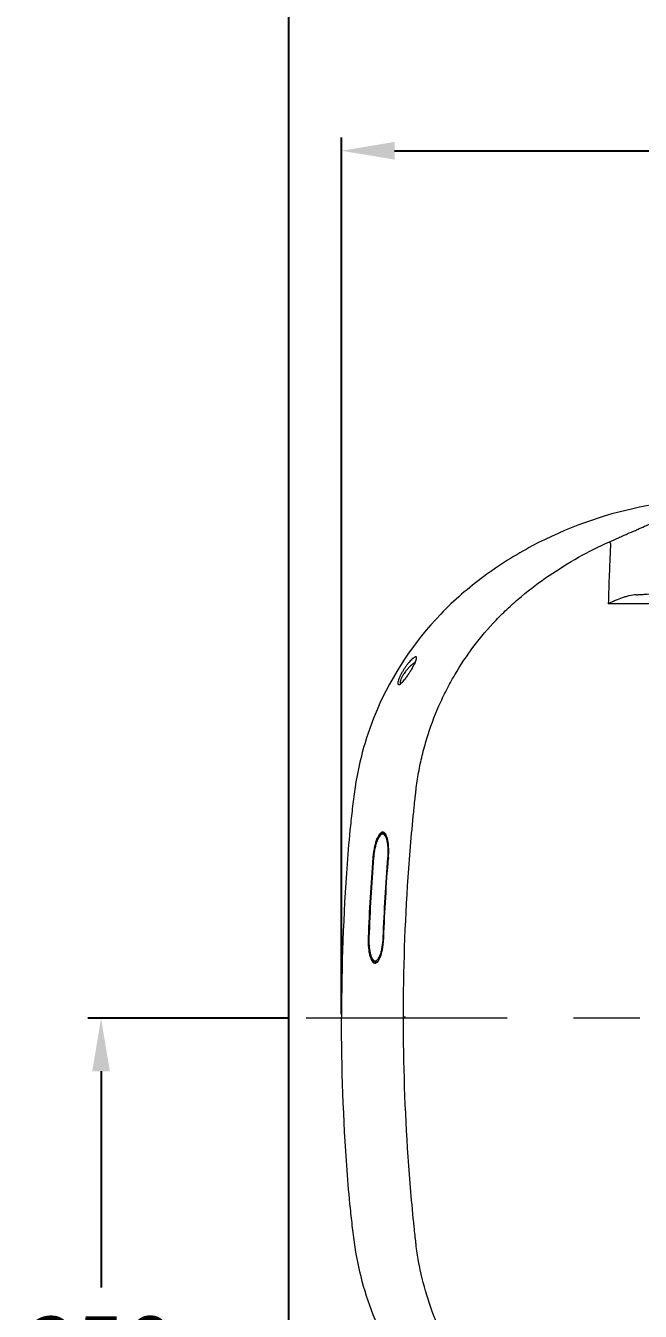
# Model space of a CAD drawing. Extents: x 1268 to 7307, y -579 to 1973.
# Drawn here: x 4573.2 to 4804.8, y 1082.1 to 1566.4 of the extents above; entities that cross this region are included whole.
import ezdxf

# ---------------------------------------------------------------- set-up
doc = ezdxf.new("R2010")
doc.units = 0
doc.header["$LTSCALE"] = 20
doc.header["$MEASUREMENT"] = 0
doc.linetypes.add('CENTER', pattern=[2, 1.25, -0.25, 0.25, -0.25])
doc.layers.get('0').update_dxf_attribs({"linetype": 'CONTINUOUS'})
doc.layers.get('DEFPOINTS').update_dxf_attribs({"linetype": 'CONTINUOUS'})
doc.layers.add('1', color=7, linetype='CONTINUOUS')
doc.layers.add('6', color=6, linetype='CONTINUOUS')
doc.styles.get("Standard").update_dxf_attribs({"font": 'NanumGothic.ttf'})
doc.dimstyles.get("Standard").update_dxf_attribs({"dimtxt": 2.7, "dimasz": 2.5, "dimexe": 1.5, "dimexo": 1.5, "dimgap": 1.5, "dimtad": 1, "dimdec": 0, "dimlfac": 10, "dimzin": 0, "dimdsep": 46, "dimtxsty": 'Standard', "dimcen": 0, "dimclrt": 2, "dimadec": 0, "dimazin": 0, "dimtfac": 1, "dimtdec": 0, "dimtmove": 0, "dimatfit": 3, "dimfxl": 0, "dimtolj": 1, "dimtzin": 0, "dimarcsym": 0})

# ---------------------------------------------------------------- blocks, each defined once
blk = doc.blocks.new('*D14')
at = {"color": 3, "lineweight": -2}
for p, q in [((4672.69, 1192.47), (4596.62, 1192.47)), ((4601.62, 1172.47), (4601.62, 1091.08)), ((4601.62, 962.47), (4601.62, 1043.86)), ((4658.85, 942.47), (4596.62, 942.47))]:
    blk.add_line(p, q, dxfattribs=at)
at = {"color": 3}
for points in [[(4598.29, 1172.47), (4604.95, 1172.47), (4601.62, 1192.47)], [(4598.29, 962.47), (4604.95, 962.47), (4601.62, 942.47)]]:
    blk.add_solid(points, dxfattribs=at)
at = {"layer": 'DEFPOINTS', "color": 0}
for p in [(4674.19, 1192.47), (4601.62, 942.47), (4660.35, 942.47)]:
    blk.add_point(p, dxfattribs=at)
at = {"color": 2, "insert": (4601.62, 1067.47), "char_height": 25, "attachment_point": 5}
blk.add_mtext('\\A1;250', dxfattribs=at)
blk = doc.blocks.new('*D15')
at = {"color": 3, "lineweight": -2}
for p, q in [((4692.23, 1193.97), (4692.23, 1524.3)), ((5351.09, 1194.43), (5351.09, 1524.3)), ((4712.23, 1519.3), (5331.09, 1519.3))]:
    blk.add_line(p, q, dxfattribs=at)
at = {"color": 3}
for points in [[(4712.23, 1522.63), (4712.23, 1515.97), (4692.23, 1519.3)], [(5331.09, 1522.63), (5331.09, 1515.97), (5351.09, 1519.3)]]:
    blk.add_solid(points, dxfattribs=at)
at = {"layer": 'DEFPOINTS', "color": 0}
for p in [(5351.09, 1519.3), (4692.23, 1192.47), (5351.09, 1192.93)]:
    blk.add_point(p, dxfattribs=at)
at = {"color": 2, "insert": (5021.66, 1542.91), "char_height": 25, "attachment_point": 5}
blk.add_mtext('\\A1;660', dxfattribs=at)
blk = doc.blocks.new('A$C2ADB0934')
at = {"color": 7, "linetype": 'Continuous', "lineweight": 15}
blk.add_line((25.1, 259.55, 0), (25.36, 259.55, 0), dxfattribs=at)
at = {"color": 7, "linetype": 'Continuous', "lineweight": 15, "elevation": 0, "flags": 128}
for points in [[(30.79, 259.58), (30.82, 259.58), (30.86, 259.58), (30.91, 259.57), (30.97, 259.57), (31.04, 259.56), (31.11, 259.56), (31.19, 259.55), (31.27, 259.55)], [(29.17, 229.56), (29.14, 229.56), (29.09, 229.56), (29.05, 229.56), (29.02, 229.56)]]:
    blk.add_lwpolyline(points, dxfattribs=at)
at = {"color": 7, "linetype": 'Continuous', "lineweight": 15}
blk.add_arc((110.98, 376.42, 0), 3.99, 22.5295, 33.5726, dxfattribs=at)
at = {"color": 7, "linetype": 'Continuous', "lineweight": 0}
blk.add_ellipse((43.1, 199.69, 0), major_axis=(-29.82, 0), ratio=0.988764, start_param=6.287706, end_param=6.303435, dxfattribs=at)
at = {"color": 7, "linetype": 'Continuous', "lineweight": 15}
for points, knots in [([(167.45, 395.97, 0), (164, 395.75, 0), (157.13, 395.27, 0), (146.76, 394.54, 0), (136.19, 393.52, 0), (115.06, 389.97, 0), (90.99, 381.31, 0), (66.7, 365.99, 0), (44.71, 347.15, 0), (32.32, 328.45, 0), (26.68, 315.28, 0)], [0, 0, 0, 0, 0.0625, 0.125, 0.1875, 0.25, 0.5, 0.625, 0.75, 1, 1, 1, 1]), ([(114.31, 378.62, 0), (115.45, 379.13, 0), (116.57, 379.63, 0), (118.24, 380.37, 0), (118.79, 380.61, 0), (119.89, 381.1, 0), (120.43, 381.33, 0), (122.02, 382.03, 0), (123.04, 382.48, 0), (124.52, 383.13, 0), (125.01, 383.34, 0), (125.96, 383.75, 0), (126.42, 383.95, 0), (127.77, 384.55, 0), (128.61, 384.91, 0), (129.77, 385.44, 0), (130.15, 385.6, 0), (130.86, 385.93, 0), (131.2, 386.09, 0), (132.15, 386.54, 0), (132.71, 386.82, 0), (133.64, 387.32, 0), (134.02, 387.55, 0), (134.3, 387.76, 0)], [0, 0, 0, 0, 0.125, 0.125, 0.1875, 0.1875, 0.25, 0.25, 0.375, 0.375, 0.4375, 0.4375, 0.5, 0.5, 0.625, 0.625, 0.6875, 0.6875, 0.75, 0.75, 0.875, 0.875, 1, 1, 1, 1]), ([(36.63, 199.55, 0), (36.63, 217.14, 0), (37.23, 234.71, 0), (39.03, 261.04, 0), (39.78, 269.8, 0), (40.79, 279.65, 0), (40.9, 280.74, 0), (41.08, 282.38, 0), (41.14, 282.93, 0), (41.26, 284.02, 0), (41.32, 284.57, 0), (41.65, 287.3, 0), (41.97, 289.48, 0), (42.75, 293.8, 0), (43.21, 295.96, 0), (44.24, 300.23, 0), (44.82, 302.35, 0), (46.74, 308.66, 0), (48.27, 312.77, 0), (50.91, 318.79, 0), (51.85, 320.78, 0), (53.84, 324.68, 0), (54.89, 326.59, 0), (58.19, 332.21, 0), (60.58, 335.8, 0), (65.77, 342.68, 0), (68.57, 345.97, 0), (73.06, 350.68, 0), (74.61, 352.21, 0), (77.01, 354.45, 0), (77.83, 355.18, 0), (79.48, 356.63, 0), (80.31, 357.34, 0), (84.51, 360.83, 0), (87.99, 363.45, 0), (95.14, 368.35, 0), (98.82, 370.64, 0), (106.4, 374.88, 0), (110.3, 376.84, 0), (114.31, 378.62, 0)], [0, 0, 0, 0, 0.25, 0.25, 0.375, 0.375, 0.390625, 0.390625, 0.398438, 0.398438, 0.40625, 0.40625, 0.4375, 0.4375, 0.46875, 0.46875, 0.5, 0.5, 0.5625, 0.5625, 0.59375, 0.59375, 0.625, 0.625, 0.6875, 0.6875, 0.75, 0.75, 0.78125, 0.78125, 0.796875, 0.796875, 0.8125, 0.8125, 0.875, 0.875, 0.9375, 0.9375, 1, 1, 1, 1]), ([(114.67, 377.95, 0), (114.58, 376.07, 0), (114.5, 374.18, 0), (114.35, 370.41, 0), (114.27, 368.52, 0), (114.05, 362.85, 0), (113.92, 359.06, 0), (113.8, 355.26, 0)], [0, 0, 0, 0, 0.25, 0.25, 0.5, 0.5, 1, 1, 1, 1]), ([(124.33, 358.65, 0), (123.48, 358.62, 0), (122.62, 358.47, 0), (121.32, 358.16, 0), (120.88, 358.03, 0), (120.01, 357.77, 0), (119.56, 357.62, 0), (118.24, 357.15, 0), (117.35, 356.8, 0), (116.03, 356.25, 0), (115.58, 356.05, 0), (114.92, 355.76, 0), (114.69, 355.66, 0), (114.25, 355.46, 0), (114.03, 355.36, 0), (113.8, 355.26, 0)], [0, 0, 0, 0, 0.25, 0.25, 0.375, 0.375, 0.5, 0.5, 0.75, 0.75, 0.875, 0.875, 0.9375, 0.9375, 1, 1, 1, 1]), ([(124.33, 358.65, 0), (124.94, 358.68, 0), (125.54, 358.71, 0), (126.69, 358.77, 0), (127.23, 358.8, 0), (128.8, 358.91, 0), (129.74, 358.98, 0), (131.42, 359.15, 0), (132.13, 359.23, 0), (133.01, 359.37, 0), (133.28, 359.41, 0), (133.73, 359.51, 0), (133.93, 359.55, 0), (134.09, 359.6, 0)], [0, 0, 0, 0, 0.125, 0.125, 0.25, 0.25, 0.5, 0.5, 0.75, 0.75, 0.875, 0.875, 1, 1, 1, 1]), ([(208.34, 355.23, 0), (200.47, 355.23, 0), (192.6, 355.23, 0), (180.79, 355.23, 0), (176.86, 355.23, 0), (168.98, 355.23, 0), (165.04, 355.23, 0), (153.23, 355.23, 0), (145.35, 355.24, 0), (133.52, 355.24, 0), (129.58, 355.24, 0), (121.69, 355.25, 0), (117.75, 355.25, 0), (113.8, 355.26, 0)], [0, 0, 0, 0, 0.25, 0.25, 0.375, 0.375, 0.5, 0.5, 0.75, 0.75, 0.875, 0.875, 1, 1, 1, 1]), ([(36.98, 330.83, 0), (37.18, 331.15, 0), (37.4, 331.45, 0), (37.83, 332.04, 0), (38.04, 332.32, 0), (38.47, 332.86, 0), (38.69, 333.11, 0), (39.11, 333.59, 0), (39.32, 333.82, 0), (39.73, 334.23, 0), (39.93, 334.41, 0), (40.21, 334.65, 0), (40.3, 334.72, 0), (40.47, 334.86, 0), (40.56, 334.92, 0), (40.81, 335.08, 0), (40.96, 335.16, 0), (41.15, 335.23, 0), (41.21, 335.24, 0), (41.32, 335.25, 0), (41.36, 335.24, 0), (41.44, 335.21, 0), (41.48, 335.18, 0), (41.53, 335.11, 0), (41.55, 335.06, 0), (41.59, 334.89, 0), (41.58, 334.74, 0), (41.53, 334.46, 0), (41.51, 334.35, 0), (41.44, 334.13, 0), (41.41, 334.01, 0), (41.28, 333.64, 0), (41.16, 333.37, 0), (40.9, 332.79, 0), (40.76, 332.49, 0), (40.44, 331.86, 0), (40.27, 331.54, 0), (39.9, 330.89, 0), (39.71, 330.56, 0), (39.32, 329.92, 0), (39.13, 329.6, 0), (38.72, 328.96, 0), (38.51, 328.65, 0), (38.11, 328.05, 0), (37.9, 327.76, 0), (37.49, 327.2, 0), (37.29, 326.93, 0), (36.89, 326.43, 0), (36.7, 326.2, 0), (36.32, 325.78, 0), (36.14, 325.58, 0), (35.79, 325.25, 0), (35.63, 325.12, 0), (35.41, 324.96, 0), (35.33, 324.91, 0), (35.19, 324.83, 0), (35.13, 324.8, 0), (34.94, 324.74, 0), (34.84, 324.74, 0), (34.71, 324.79, 0), (34.68, 324.82, 0), (34.62, 324.9, 0), (34.59, 324.94, 0), (34.56, 325.06, 0), (34.54, 325.13, 0), (34.53, 325.28, 0), (34.53, 325.37, 0), (34.55, 325.66, 0), (34.59, 325.89, 0), (34.73, 326.4, 0), (34.82, 326.68, 0), (34.98, 327.12, 0), (35.05, 327.28, 0), (35.18, 327.59, 0), (35.25, 327.75, 0), (35.47, 328.23, 0), (35.63, 328.56, 0), (35.98, 329.22, 0), (36.17, 329.54, 0), (36.56, 330.19, 0), (36.77, 330.52, 0), (36.98, 330.83, 0)], [0, 0, 0, 0, 0.03125, 0.03125, 0.0625, 0.0625, 0.09375, 0.09375, 0.125, 0.125, 0.15625, 0.15625, 0.171875, 0.171875, 0.1875, 0.1875, 0.21875, 0.21875, 0.234375, 0.234375, 0.25, 0.25, 0.265625, 0.265625, 0.28125, 0.28125, 0.3125, 0.3125, 0.328125, 0.328125, 0.34375, 0.34375, 0.375, 0.375, 0.40625, 0.40625, 0.4375, 0.4375, 0.46875, 0.46875, 0.5, 0.5, 0.53125, 0.53125, 0.5625, 0.5625, 0.59375, 0.59375, 0.625, 0.625, 0.65625, 0.65625, 0.6875, 0.6875, 0.703125, 0.703125, 0.71875, 0.71875, 0.75, 0.75, 0.765625, 0.765625, 0.78125, 0.78125, 0.796875, 0.796875, 0.8125, 0.8125, 0.84375, 0.84375, 0.875, 0.875, 0.890625, 0.890625, 0.90625, 0.90625, 0.9375, 0.9375, 0.96875, 0.96875, 1, 1, 1, 1]), ([(41.38, 334.28, 0), (41.38, 334.28, 0), (41.38, 334.27, 0), (41.35, 334.05, 0), (41.2, 333.59, 0), (40.91, 332.89, 0), (40.48, 331.99, 0), (39.9, 330.93, 0), (39.4, 330.09, 0), (39.11, 329.63, 0), (39.05, 329.54, 0)], [0, 0, 0, 0, 0.050554, 0.142994, 0.269334, 0.412648, 0.57691, 0.758703, 0.9546, 1, 1, 1, 1]), ([(37.78, 330.17, 0), (37.65, 330.01, 0), (37.19, 329.43, 0), (36.49, 328.45, 0), (35.84, 327.31, 0), (35.44, 326.35, 0), (35.32, 325.63, 0), (35.45, 325.28, 0), (35.69, 325.32, 0), (35.76, 325.34, 0)], [0, 0, 0, 0, 0.08112, 0.278533, 0.447186, 0.600782, 0.755798, 0.92687, 1, 1, 1, 1]), ([(39.05, 329.54, 0), (38.85, 329.23, 0), (38.39, 328.51, 0), (37.66, 327.47, 0), (36.93, 326.53, 0), (36.32, 325.85, 0), (35.89, 325.45, 0), (35.62, 325.28, 0), (35.63, 325.28, 0), (35.63, 325.28, 0)], [0, 0, 0, 0, 0.144523, 0.336274, 0.526431, 0.686372, 0.829805, 0.943297, 1, 1, 1, 1]), ([(41.04, 333.22, 0), (40.7, 332.99, 0), (39.94, 332.47, 0), (38.77, 331.33, 0), (38.05, 330.48, 0), (37.78, 330.17, 0)], [0, 0, 0, 0, 0.340594, 0.760224, 1, 1, 1, 1]), ([(26.68, 315.28, 0), (24.73, 310.71, 0), (21.29, 301.11, 0), (18.67, 288.72, 0), (17.45, 278.93, 0), (16.38, 269.31, 0), (14.14, 242.89, 0), (13.33, 218.75, 0), (13.29, 199.55, 0)], [0, 0, 0, 0, 0.125, 0.25, 0.3125, 0.375, 0.5, 1, 1, 1, 1]), ([(30.99, 259.55, 0), (31.04, 260.2, 0), (31.07, 260.84, 0), (31.09, 261.8, 0), (31.09, 262.11, 0), (31.08, 262.73, 0), (31.07, 263.04, 0), (31.03, 263.94, 0), (30.98, 264.5, 0), (30.88, 265.31, 0), (30.85, 265.57, 0), (30.76, 266.06, 0), (30.72, 266.3, 0), (30.61, 266.74, 0), (30.56, 266.95, 0), (30.44, 267.35, 0), (30.38, 267.53, 0), (30.18, 268.05, 0), (30.03, 268.33, 0), (29.72, 268.79, 0), (29.54, 268.97, 0), (29.19, 269.2, 0), (29.01, 269.25, 0), (28.73, 269.24, 0), (28.63, 269.22, 0), (28.43, 269.15, 0), (28.34, 269.1, 0), (28.04, 268.91, 0), (27.85, 268.73, 0), (27.46, 268.25, 0), (27.26, 267.95, 0), (26.98, 267.44, 0), (26.89, 267.26, 0), (26.71, 266.87, 0), (26.62, 266.66, 0), (26.36, 265.99, 0), (26.2, 265.51, 0), (25.97, 264.72, 0), (25.9, 264.45, 0), (25.76, 263.89, 0), (25.7, 263.6, 0), (25.51, 262.72, 0), (25.4, 262.11, 0), (25.22, 260.85, 0), (25.15, 260.2, 0), (25.1, 259.55, 0)], [0, 0, 0, 0, 0.0625, 0.0625, 0.09375, 0.09375, 0.125, 0.125, 0.1875, 0.1875, 0.21875, 0.21875, 0.25, 0.25, 0.28125, 0.28125, 0.3125, 0.3125, 0.375, 0.375, 0.4375, 0.4375, 0.5, 0.5, 0.53125, 0.53125, 0.5625, 0.5625, 0.625, 0.625, 0.6875, 0.6875, 0.71875, 0.71875, 0.75, 0.75, 0.8125, 0.8125, 0.84375, 0.84375, 0.875, 0.875, 0.9375, 0.9375, 1, 1, 1, 1]), ([(29.26, 268.92, 0), (29.09, 268.9, 0), (28.71, 268.87, 0), (28.16, 268.48, 0), (27.61, 267.85, 0), (27.06, 266.91, 0), (26.55, 265.69, 0), (26.12, 264.27, 0), (25.76, 262.71, 0), (25.51, 261.06, 0), (25.37, 259.9, 0), (25.34, 259.33, 0), (25.34, 259.31, 0)], [0, 0, 0, 0, 0.076309, 0.175431, 0.287699, 0.411611, 0.533306, 0.652422, 0.76911, 0.883395, 0.996247, 1, 1, 1, 1]), ([(30.79, 259.58, 0), (30.84, 260.18, 0), (30.87, 260.79, 0), (30.89, 261.95, 0), (30.88, 262.52, 0), (30.83, 263.63, 0), (30.78, 264.15, 0), (30.69, 264.88, 0), (30.66, 265.11, 0), (30.58, 265.57, 0), (30.54, 265.79, 0), (30.4, 266.4, 0), (30.29, 266.76, 0), (30.05, 267.39, 0), (29.91, 267.66, 0), (29.62, 268.08, 0), (29.47, 268.24, 0), (29.22, 268.4, 0), (29.14, 268.43, 0), (28.97, 268.48, 0), (28.88, 268.49, 0), (28.62, 268.48, 0), (28.45, 268.42, 0), (28.18, 268.25, 0), (28.08, 268.18, 0), (27.9, 268.01, 0), (27.81, 267.91, 0), (27.55, 267.58, 0), (27.37, 267.31, 0), (27.02, 266.67, 0), (26.86, 266.31, 0), (26.62, 265.71, 0), (26.54, 265.49, 0), (26.39, 265.05, 0), (26.32, 264.81, 0), (26.11, 264.09, 0), (25.99, 263.58, 0), (25.81, 262.77, 0), (25.76, 262.49, 0), (25.66, 261.92, 0), (25.62, 261.64, 0), (25.49, 260.77, 0), (25.43, 260.18, 0), (25.38, 259.58, 0)], [0, 0, 0, 0, 0.0625, 0.0625, 0.125, 0.125, 0.1875, 0.1875, 0.21875, 0.21875, 0.25, 0.25, 0.3125, 0.3125, 0.375, 0.375, 0.4375, 0.4375, 0.46875, 0.46875, 0.5, 0.5, 0.5625, 0.5625, 0.59375, 0.59375, 0.625, 0.625, 0.6875, 0.6875, 0.75, 0.75, 0.78125, 0.78125, 0.8125, 0.8125, 0.875, 0.875, 0.90625, 0.90625, 0.9375, 0.9375, 1, 1, 1, 1]), ([(25.1, 259.55, 0), (24.7, 254.55, 0), (24.37, 249.55, 0), (23.78, 239.55, 0), (23.54, 234.55, 0), (23.35, 229.55, 0)], [0, 0, 0, 0, 0.5, 0.5, 1, 1, 1, 1]), ([(25.38, 259.58, 0), (24.99, 254.59, 0), (24.65, 249.59, 0), (24.07, 239.58, 0), (23.82, 234.57, 0), (23.63, 229.56, 0)], [0, 0, 0, 0, 0.5, 0.5, 1, 1, 1, 1]), ([(29.02, 229.56, 0), (29.22, 234.57, 0), (29.46, 239.58, 0), (30.05, 249.59, 0), (30.39, 254.59, 0), (30.79, 259.58, 0)], [0, 0, 0, 0, 0.5, 0.5, 1, 1, 1, 1]), ([(29.22, 229.55, 0), (29.42, 234.55, 0), (29.66, 239.55, 0), (30.25, 249.55, 0), (30.59, 254.55, 0), (30.99, 259.55, 0)], [0, 0, 0, 0, 0.5, 0.5, 1, 1, 1, 1]), ([(23.35, 229.55, 0), (23.32, 228.89, 0), (23.32, 228.25, 0), (23.34, 227.3, 0), (23.35, 226.98, 0), (23.39, 226.36, 0), (23.41, 226.05, 0), (23.49, 225.16, 0), (23.57, 224.6, 0), (23.7, 223.8, 0), (23.76, 223.54, 0), (23.86, 223.05, 0), (23.92, 222.81, 0), (24.04, 222.37, 0), (24.11, 222.16, 0), (24.25, 221.77, 0), (24.32, 221.58, 0), (24.54, 221.07, 0), (24.7, 220.78, 0), (25.04, 220.31, 0), (25.22, 220.14, 0), (25.58, 219.9, 0), (25.77, 219.84, 0), (26.05, 219.85, 0), (26.14, 219.86, 0), (26.33, 219.93, 0), (26.43, 219.98, 0), (26.71, 220.16, 0), (26.89, 220.34, 0), (27.17, 220.7, 0), (27.26, 220.83, 0), (27.44, 221.12, 0), (27.52, 221.28, 0), (27.78, 221.79, 0), (27.94, 222.18, 0), (28.24, 223.07, 0), (28.38, 223.56, 0), (28.57, 224.35, 0), (28.63, 224.62, 0), (28.74, 225.18, 0), (28.79, 225.48, 0), (28.94, 226.36, 0), (29.02, 226.98, 0), (29.15, 228.24, 0), (29.19, 228.89, 0), (29.22, 229.55, 0)], [0, 0, 0, 0, 0.0625, 0.0625, 0.09375, 0.09375, 0.125, 0.125, 0.1875, 0.1875, 0.21875, 0.21875, 0.25, 0.25, 0.28125, 0.28125, 0.3125, 0.3125, 0.375, 0.375, 0.4375, 0.4375, 0.5, 0.5, 0.53125, 0.53125, 0.5625, 0.5625, 0.625, 0.625, 0.65625, 0.65625, 0.6875, 0.6875, 0.75, 0.75, 0.8125, 0.8125, 0.84375, 0.84375, 0.875, 0.875, 0.9375, 0.9375, 1, 1, 1, 1]), ([(23.61, 229.16, 0), (23.6, 228.88, 0), (23.57, 228.04, 0), (23.63, 226.68, 0), (23.77, 225.14, 0), (24.01, 223.74, 0), (24.34, 222.52, 0), (24.75, 221.51, 0), (25.23, 220.76, 0), (25.77, 220.31, 0), (26.24, 220.11, 0), (26.48, 220.16, 0), (26.51, 220.17, 0)], [0, 0, 0, 0, 0.059466, 0.175188, 0.291858, 0.409287, 0.528697, 0.650223, 0.776177, 0.885947, 0.984339, 1, 1, 1, 1]), ([(23.63, 229.56, 0), (23.6, 228.96, 0), (23.6, 228.36, 0), (23.63, 227.2, 0), (23.66, 226.63, 0), (23.74, 225.81, 0), (23.77, 225.54, 0), (23.83, 225.02, 0), (23.87, 224.77, 0), (23.96, 224.28, 0), (24, 224.05, 0), (24.1, 223.6, 0), (24.15, 223.38, 0), (24.33, 222.77, 0), (24.45, 222.41, 0), (24.65, 221.94, 0), (24.73, 221.79, 0), (24.87, 221.52, 0), (24.95, 221.4, 0), (25.18, 221.08, 0), (25.34, 220.92, 0), (25.67, 220.71, 0), (25.85, 220.66, 0), (26.19, 220.66, 0), (26.37, 220.72, 0), (26.63, 220.89, 0), (26.71, 220.96, 0), (26.88, 221.12, 0), (26.97, 221.22, 0), (27.22, 221.54, 0), (27.38, 221.81, 0), (27.69, 222.45, 0), (27.84, 222.81, 0), (28.05, 223.42, 0), (28.12, 223.63, 0), (28.25, 224.08, 0), (28.31, 224.31, 0), (28.48, 225.04, 0), (28.59, 225.55, 0), (28.72, 226.37, 0), (28.76, 226.65, 0), (28.84, 227.22, 0), (28.87, 227.5, 0), (28.96, 228.37, 0), (29, 228.96, 0), (29.02, 229.56, 0)], [0, 0, 0, 0, 0.0625, 0.0625, 0.125, 0.125, 0.15625, 0.15625, 0.1875, 0.1875, 0.21875, 0.21875, 0.25, 0.25, 0.3125, 0.3125, 0.34375, 0.34375, 0.375, 0.375, 0.4375, 0.4375, 0.5, 0.5, 0.5625, 0.5625, 0.59375, 0.59375, 0.625, 0.625, 0.6875, 0.6875, 0.75, 0.75, 0.78125, 0.78125, 0.8125, 0.8125, 0.875, 0.875, 0.90625, 0.90625, 0.9375, 0.9375, 1, 1, 1, 1]), ([(26.68, 83.82, 0), (24.73, 88.38, 0), (21.29, 97.99, 0), (18.67, 110.38, 0), (17.45, 120.17, 0), (16.38, 129.78, 0), (14.14, 156.2, 0), (13.33, 180.34, 0), (13.29, 199.54, 0)], [0, 0, 0, 0, 0.125, 0.25, 0.3125, 0.375, 0.5, 1, 1, 1, 1]), ([(114.31, 20.47, 0), (110.3, 22.25, 0), (106.4, 24.21, 0), (98.84, 28.44, 0), (95.17, 30.72, 0), (88.05, 35.6, 0), (84.6, 38.2, 0), (79.6, 42.34, 0), (77.96, 43.77, 0), (74.77, 46.73, 0), (73.21, 48.27, 0), (70.92, 50.65, 0), (70.17, 51.46, 0), (68.7, 53.09, 0), (67.98, 53.92, 0), (65.85, 56.42, 0), (64.48, 58.13, 0), (60.55, 63.34, 0), (58.13, 66.96, 0), (54.83, 72.61, 0), (53.78, 74.52, 0), (52.29, 77.45, 0), (51.81, 78.44, 0), (50.87, 80.43, 0), (50.41, 81.43, 0), (48.2, 86.48, 0), (46.69, 90.59, 0), (44.16, 98.93, 0), (43.14, 103.16, 0), (41.97, 109.61, 0), (41.65, 111.77, 0), (41.32, 114.5, 0), (41.26, 115.05, 0), (41.14, 116.14, 0), (41.08, 116.69, 0), (40.9, 118.33, 0), (40.79, 119.42, 0), (39.78, 129.27, 0), (39.03, 138.04, 0), (37.23, 164.36, 0), (36.63, 181.94, 0), (36.63, 199.55, 0)], [0, 0, 0, 0, 0.0625, 0.0625, 0.125, 0.125, 0.1875, 0.1875, 0.21875, 0.21875, 0.25, 0.25, 0.265625, 0.265625, 0.28125, 0.28125, 0.3125, 0.3125, 0.375, 0.375, 0.40625, 0.40625, 0.421875, 0.421875, 0.4375, 0.4375, 0.5, 0.5, 0.5625, 0.5625, 0.59375, 0.59375, 0.601563, 0.601563, 0.609375, 0.609375, 0.625, 0.625, 0.75, 0.75, 1, 1, 1, 1]), ([(37.38, 199.55, 0), (37.21, 199.55, 0), (37.04, 199.55, 0), (36.78, 199.55, 0), (36.68, 199.55, 0), (36.63, 199.55, 0)], [0, 0, 0, 0, 0.5, 0.5, 1, 1, 1, 1])]:
    blk.add_open_spline(points, degree=3, knots=knots, dxfattribs=at)
for points in [[(29.26, 268.81, 0), (29.59, 268.88, 0)], [(26.7, 220.32, 0), (26.5, 220.26, 0)]]:
    blk.add_open_spline(points, degree=1, dxfattribs=at)
at = {"layer": '1', "color": 1, "linetype": 'CENTER', "lineweight": 0, "ltscale": 5}
blk.add_line((675.75, 199.09), (0, 199.09), dxfattribs=at)

msp = doc.modelspace()

# ---------------------------------------------------------------- linework, layer by layer
at = {"layer": '6'}
msp.add_lwpolyline([(5853.76, 1717.5), (4672.23, 1717.5), (4672.23, -207.53)], dxfattribs=at)

# ---------------------------------------------------------------- block references
msp.add_blockref('A$C2ADB0934', (4678.93, 993.38, 0))

# ---------------------------------------------------------------- dimensions: what is measured, and where the dimension line sits
dim = msp.add_linear_dim(base=(5351.09, 1519.3), p1=(4692.23, 1192.47), p2=(5351.09, 1192.93), text='660', dimstyle='Standard', override={"dimtxt": 25, "dimasz": 20, "dimexe": 5, "dimgap": 10, "dimtih": 1, "dimtoh": 1, "dimlfac": 1, "dimzin": 12, "dimclrd": 3, "dimclre": 3, "dimazin": 2, "dimarcsym": 1})
dim.commit()
dim.dimension.update_dxf_attribs({"geometry": '*D15', "text_midpoint": (5021.66, 1519.3), "dimtype": 160})
dim = msp.add_linear_dim(base=(4601.62, 942.47), p1=(4674.19, 1192.47), p2=(4660.35, 942.47), angle=90, dimstyle='Standard', override={"dimtxt": 25, "dimasz": 20, "dimexe": 5, "dimgap": 10, "dimtih": 1, "dimtoh": 1, "dimlfac": 1, "dimzin": 12, "dimclrd": 3, "dimclre": 3, "dimazin": 2, "dimarcsym": 1})
dim.commit()
dim.dimension.update_dxf_attribs({"geometry": '*D14', "text_midpoint": (4601.62, 1067.47)})

doc.saveas('drawing.dxf')
